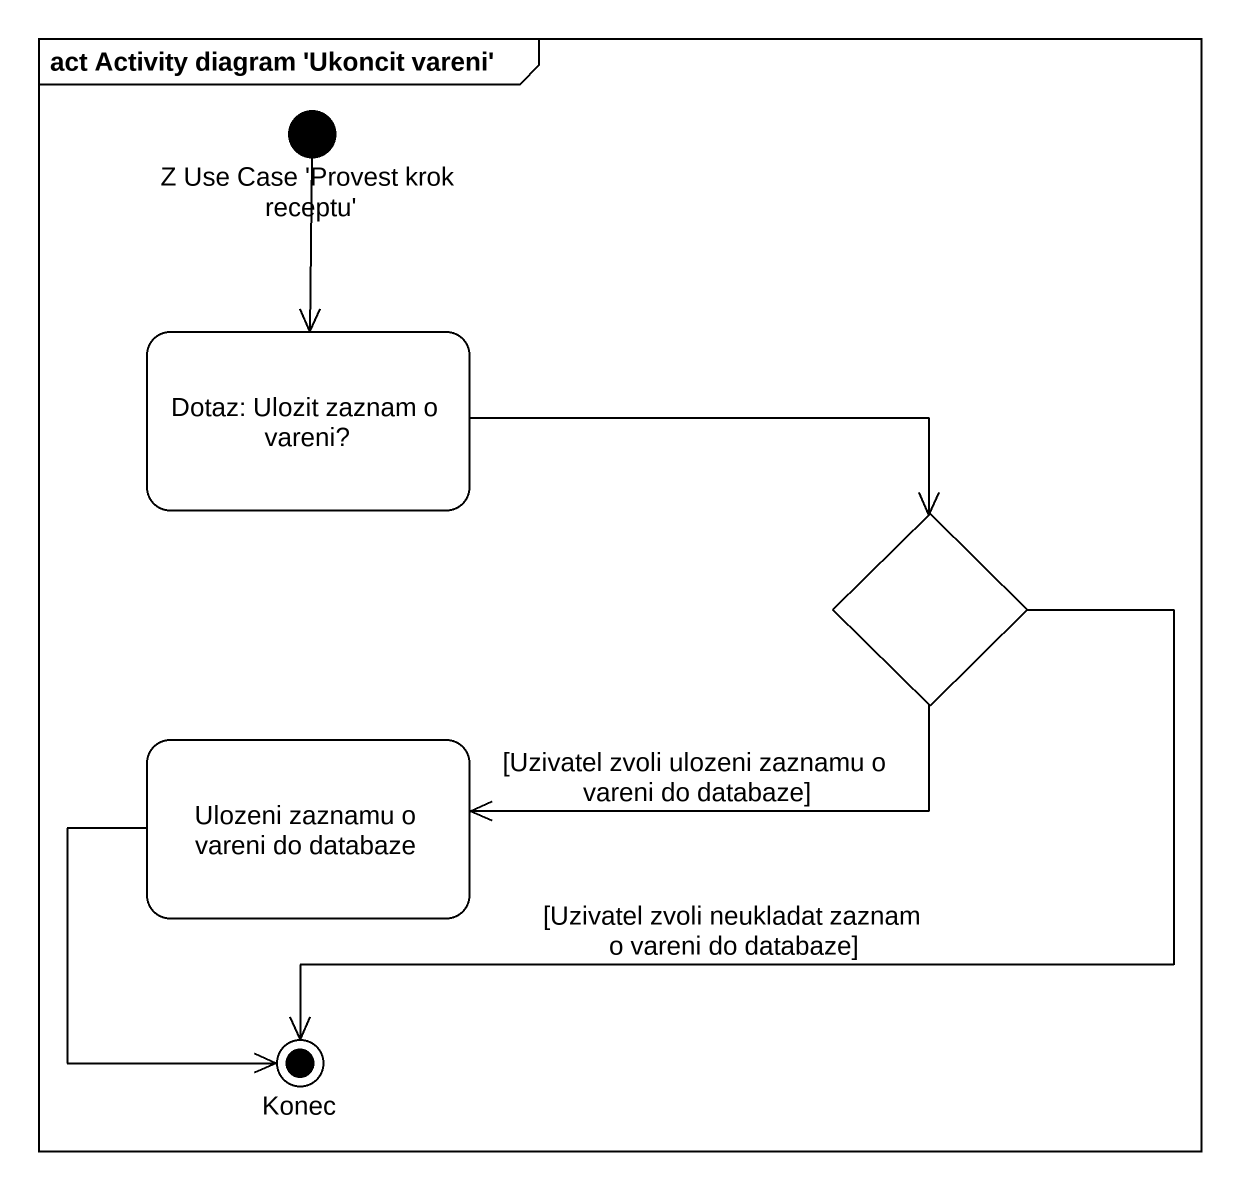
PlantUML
@startuml
mainframe act Activity diagram 'Ukoncit vareni'
hide empty description
state "Z Use Case 'Provest krok receptu'" as Z_Use_Case_Provest_krok <<start>>
state "Dotaz: Ulozit zaznam o vareni?" as Dotaz_Ulozit_zaznam_o_vareni
state choice1 <<choice>>
state "Ulozeni zaznamu o vareni do databaze" as Ulozeni_zaznamu_o_vareni_do
state Konec <<end>>
Z_Use_Case_Provest_krok --> Dotaz_Ulozit_zaznam_o_vareni
Dotaz_Ulozit_zaznam_o_vareni -right-> choice1
choice1 -left-> Ulozeni_zaznamu_o_vareni_do : [Uzivatel zvoli ulozeni zaznamu o vareni do databaze]
choice1 --> Konec : [Uzivatel zvoli neukladat zaznam o vareni do databaze]
Ulozeni_zaznamu_o_vareni_do --> Konec
@enduml
